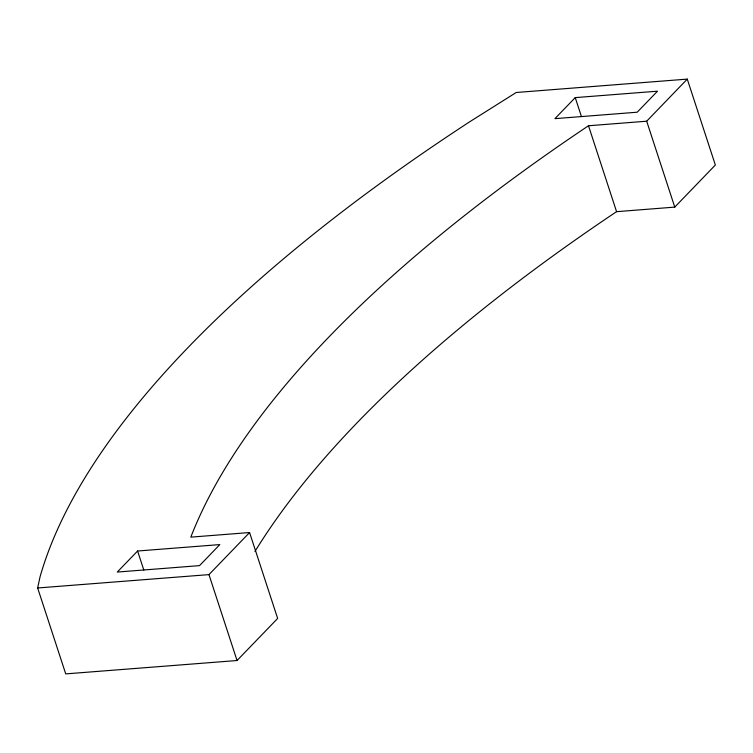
<?xml version="1.0" encoding="UTF-8"?>
<svg xmlns="http://www.w3.org/2000/svg" width="753" height="753" viewBox="0 0 753 753"><rect width="100%" height="100%" fill="white"/><g stroke="black" fill="none" stroke-linecap="round" stroke-linejoin="round"><path stroke-width="1.13" d="M687.273 79.112L646.686 121.205L588.498 125.76A1475.946 528.935 -18.1 0 0 190.81 537.134L249.582 532.54L277.659 618.448L237.044 660.522L65.727 673.888L37.65 587.98L40.003 576.996A1475.513 528.775 -18.1 0 1 469.665 121.807L516.21 92.497L687.273 79.112L715.35 165.02L674.763 207.113L616.575 211.668A1475.899 528.917 -18.1 0 0 254.947 551.478M37.65 587.98L208.967 574.614L249.582 532.54M575.245 97.617L554.923 118.654L637.198 112.206L657.501 91.188L575.245 97.617L581.448 116.583M137.592 551.017L117.27 572.054L199.526 565.625L219.848 544.588L137.592 551.017L143.795 569.983M646.686 121.205L674.763 207.113M588.498 125.76L616.575 211.668M208.967 574.614L237.044 660.522"/></g></svg>
